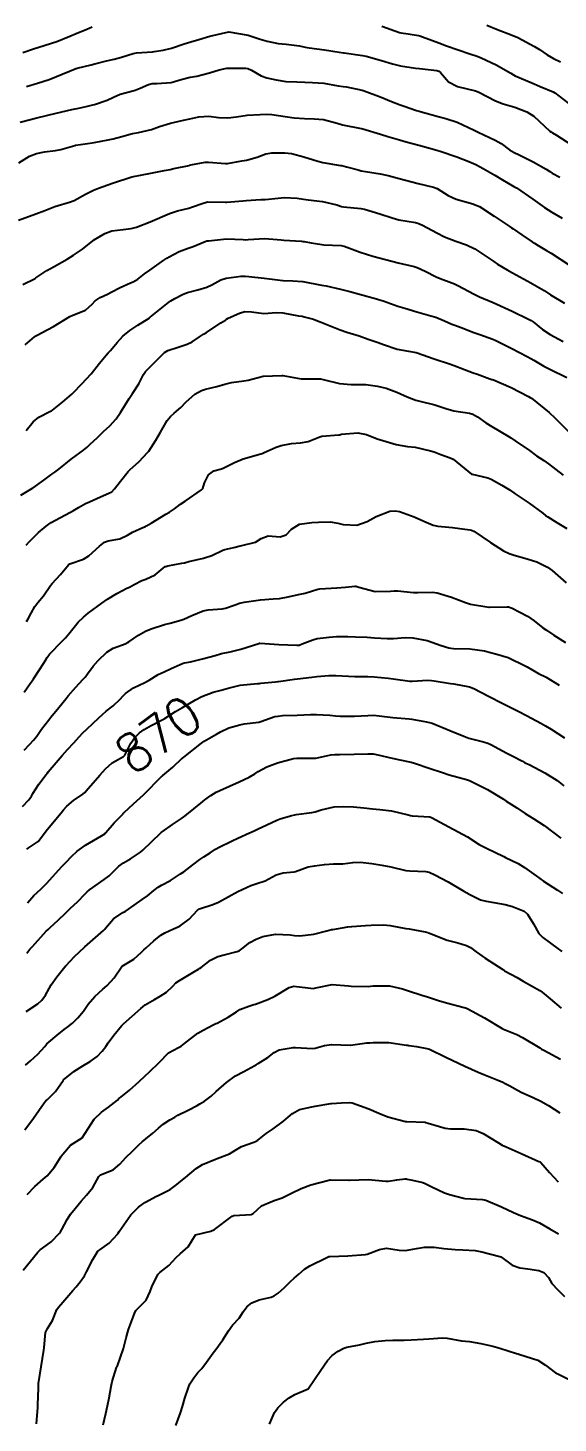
# Model space of a CAD drawing. Header units: metres. Extents: x 307586 to 320046, y 7427249 to 7434250.
# Drawn here: x 319218 to 319273.5, y 7427391 to 7427537.1 of the extents above; entities that cross this region are included whole.
import ezdxf
from ezdxf.enums import TextEntityAlignment as Align

# ---------------------------------------------------------------- set-up
doc = ezdxf.new("R2010")
doc.units = ezdxf.units.M
doc.header["$MEASUREMENT"] = 0
for name, color, linetype in [('Cotas', 45, 'Continuous'), ('Curvas de Nivel 1m', 11, 'Continuous'), ('Curvas de Nivel 5m', 15, 'Continuous')]:
    doc.layers.add(name, color=color, linetype=linetype)
doc.styles.add('Style-STANDARD', font='STANDARD.shx')

msp = doc.modelspace()

# ---------------------------------------------------------------- linework, layer by layer
at = {"layer": 'Curvas de Nivel 1m', "flags": 128}
for points, elevation in [([(319217.45, 7427534.49), (319218.68, 7427534.91), (319219.01, 7427535.02), (319220.45, 7427535.46), (319221.02, 7427535.66), (319222.38, 7427536.22), (319223.03, 7427536.5), (319223.29, 7427536.6), (319223.89, 7427536.85), (319224.69, 7427537.19)], 856), ([(319255.04, 7427537.26), (319256.89, 7427536.6), (319257.03, 7427536.56), (319257.79, 7427536.45), (319258.89, 7427536.29), (319259.03, 7427536.26), (319259.31, 7427536.15), (319261.02, 7427535.5), (319261.82, 7427535.2), (319263.02, 7427534.79), (319264.26, 7427534.37), (319265.01, 7427534.1), (319265.42, 7427533.94), (319267, 7427533.2), (319268.55, 7427532.32), (319268.82, 7427532.15), (319268.98, 7427532.07), (319269.41, 7427531.87), (319270.97, 7427531.22), (319271.62, 7427530.93), (319272.96, 7427530.37), (319273.15, 7427530.26), (319274.95, 7427528.87)], 856), ([(319217.82, 7427530.93), (319218.97, 7427531.29), (319220.19, 7427531.68), (319220.97, 7427531.98), (319222.91, 7427532.78), (319222.98, 7427532.81), (319223.02, 7427532.83), (319223.13, 7427532.86), (319224.61, 7427533.22), (319224.99, 7427533.32), (319226.21, 7427533.62), (319227, 7427533.79), (319227.79, 7427534.02), (319229.01, 7427534.38), (319229.35, 7427534.45), (319231.01, 7427534.58), (319231.19, 7427534.59), (319232.13, 7427534.75), (319233.02, 7427534.96), (319234.35, 7427535.4), (319235.02, 7427535.6), (319235.89, 7427535.85), (319237.03, 7427536.2), (319239.03, 7427536.67), (319241.03, 7427536.31), (319242.29, 7427535.9), (319243.02, 7427535.67), (319244.18, 7427535.45), (319245.02, 7427535.36), (319246.4, 7427535.21), (319247.02, 7427535.07), (319247.44, 7427534.99), (319249.02, 7427534.79), (319250.58, 7427534.53), (319251.01, 7427534.46), (319251.09, 7427534.46), (319253.01, 7427534.19), (319253.39, 7427534.11), (319255, 7427533.67), (319256.15, 7427533.31), (319256.99, 7427533.09), (319258.57, 7427532.85), (319258.99, 7427532.81), (319260.78, 7427532.61), (319260.99, 7427532.56), (319261.19, 7427532.41), (319262.02, 7427531.44), (319262.97, 7427530.93), (319264.83, 7427530.49), (319264.96, 7427530.45), (319265.19, 7427530.36), (319266.95, 7427529.45), (319267.75, 7427529.12), (319268.95, 7427528.78), (319270.23, 7427528.3), (319270.94, 7427527.82), (319272.64, 7427526.26), (319272.8, 7427526.15), (319272.91, 7427526.08), (319273.34, 7427525.83), (319274.9, 7427524.83)], 857), ([(319217.17, 7427527.19), (319218.92, 7427527.65), (319219.92, 7427527.91), (319220.93, 7427528.15), (319222.59, 7427528.52), (319222.93, 7427528.6), (319223.13, 7427528.65), (319224.09, 7427528.85), (319224.77, 7427529.01), (319224.94, 7427529.05), (319226.26, 7427529.51), (319226.95, 7427529.83), (319227.63, 7427530.14), (319228.96, 7427530.48), (319229.2, 7427530.55), (319229.74, 7427530.78), (319230.59, 7427531.15), (319230.97, 7427531.24), (319231.46, 7427531.25), (319232.97, 7427531.36), (319234.02, 7427531.68), (319234.98, 7427531.93), (319235.67, 7427532.02), (319236.98, 7427532.36), (319238, 7427532.68), (319238.8, 7427532.86), (319238.99, 7427532.87), (319240.79, 7427532.85), (319240.99, 7427532.82), (319241.4, 7427532.64), (319242.41, 7427532.06), (319242.98, 7427531.86), (319243.96, 7427531.62), (319244.97, 7427531.46), (319246.14, 7427531.42), (319246.97, 7427531.39), (319247.78, 7427531.37), (319248.97, 7427531.3), (319250.48, 7427531.02), (319250.97, 7427530.93), (319251.34, 7427530.89), (319252.96, 7427530.57), (319253.2, 7427530.5), (319254.96, 7427529.82), (319256.04, 7427529.38), (319256.95, 7427529.02), (319257.36, 7427528.87), (319258.68, 7427528.43), (319258.94, 7427528.36), (319259.04, 7427528.33), (319260.93, 7427527.8), (319261.73, 7427527.6), (319262.93, 7427527.2), (319264.71, 7427526.36), (319264.91, 7427526.25), (319265.13, 7427526.14), (319266.9, 7427525.33), (319267.52, 7427524.96), (319268.42, 7427524.32), (319268.89, 7427524.04), (319269.4, 7427523.79), (319270.87, 7427523.05), (319272.23, 7427522.27), (319272.62, 7427522.02), (319272.86, 7427521.88), (319273.68, 7427521.43)], 858), ([(319217.02, 7427522.94), (319218.15, 7427523.64), (319218.88, 7427523.91), (319219.7, 7427524.09), (319220.88, 7427524.25), (319221.41, 7427524.35), (319222.89, 7427524.77), (319222.97, 7427524.78), (319223.47, 7427524.85), (319224.7, 7427525.03), (319224.9, 7427525.07), (319226.38, 7427525.34), (319226.9, 7427525.45), (319227.8, 7427525.7), (319228.91, 7427526.01), (319229.56, 7427526.13), (319230.91, 7427526.44), (319231.74, 7427526.76), (319232.92, 7427527.11), (319234.25, 7427527.4), (319234.92, 7427527.56), (319235.87, 7427527.77), (319236.92, 7427527.82), (319237.93, 7427527.7), (319238.92, 7427527.65), (319239.82, 7427527.77), (319240.93, 7427527.93), (319242.3, 7427528), (319242.93, 7427528.03), (319243.52, 7427528.02), (319244.93, 7427527.8), (319245.85, 7427527.67), (319246.93, 7427527.59), (319247.94, 7427527.55), (319248.93, 7427527.47), (319250.35, 7427527.11), (319250.92, 7427526.94), (319252.86, 7427526.55), (319252.91, 7427526.54), (319253.04, 7427526.5), (319254.91, 7427525.93), (319255.68, 7427525.7), (319256.9, 7427525.34), (319257.58, 7427525.13), (319258.9, 7427524.78), (319260.29, 7427524.42), (319260.89, 7427524.24), (319261.13, 7427524.17), (319262.88, 7427523.56), (319264.16, 7427523.08), (319264.87, 7427522.76), (319265.64, 7427522.35), (319266.86, 7427521.65), (319267.68, 7427521.16), (319268.84, 7427520.48), (319269.12, 7427520.31), (319270.83, 7427519.13), (319271.33, 7427518.78), (319272.07, 7427518.27), (319272.82, 7427517.79), (319273.91, 7427517.15)], 859), ([(319217.45, 7427510.19), (319218.72, 7427510.85), (319218.76, 7427510.87), (319218.81, 7427510.91), (319219.96, 7427511.67), (319220.73, 7427512.09), (319222.1, 7427512.87), (319222.75, 7427513.28), (319223.69, 7427513.92), (319224.77, 7427514.77), (319224.81, 7427514.8), (319224.86, 7427514.84), (319226.04, 7427515.56), (319226.78, 7427515.84), (319227.95, 7427515.97), (319228.79, 7427516.07), (319229.36, 7427516.21), (319230.79, 7427516.77), (319232.8, 7427517.63), (319233.63, 7427517.91), (319234.81, 7427518.21), (319235.2, 7427518.33), (319236.31, 7427518.71), (319236.68, 7427518.83), (319236.82, 7427518.86), (319238.65, 7427518.84), (319238.82, 7427518.84), (319240.49, 7427518.98), (319240.82, 7427519.01), (319242.35, 7427519.1), (319242.82, 7427519.11), (319244.19, 7427519.23), (319244.82, 7427519.3), (319246.16, 7427519.25), (319246.82, 7427519.14), (319247.33, 7427519.08), (319248.83, 7427518.91), (319250.31, 7427518.54), (319250.82, 7427518.37), (319251.01, 7427518.33), (319252.82, 7427518.16), (319253.23, 7427518.08), (319254.81, 7427517.6), (319256.1, 7427517.17), (319256.8, 7427516.97), (319258.55, 7427516.69), (319258.8, 7427516.63), (319259.3, 7427516.42), (319260.79, 7427515.62), (319261.58, 7427515.2), (319262.78, 7427514.75), (319263.9, 7427514.37), (319264.77, 7427513.94), (319265.93, 7427513.18), (319266.75, 7427512.61), (319267.16, 7427512.33), (319268.15, 7427511.74), (319268.73, 7427511.41), (319270.64, 7427510.38), (319270.72, 7427510.33), (319270.75, 7427510.32), (319270.8, 7427510.29), (319272.02, 7427509.58), (319272.71, 7427509.14), (319274.16, 7427508.25)], 861), ([(319217.68, 7427503.88), (319218.65, 7427504.74), (319218.75, 7427504.81), (319218.93, 7427504.91), (319220.07, 7427505.49), (319220.66, 7427505.8), (319222.36, 7427506.86), (319222.67, 7427507.01), (319224, 7427507.53), (319224.69, 7427508.14), (319225.03, 7427508.5), (319225.53, 7427508.83), (319226.31, 7427509.21), (319226.7, 7427509.41), (319227.62, 7427509.89), (319228.72, 7427510.37), (319229.01, 7427510.5), (319229.47, 7427510.78), (319230.19, 7427511.32), (319230.73, 7427511.69), (319232.21, 7427512.75), (319232.52, 7427512.97), (319232.75, 7427513.11), (319233.83, 7427513.65), (319234.76, 7427514), (319235.29, 7427514.19), (319236.55, 7427514.7), (319236.71, 7427514.76), (319236.77, 7427514.77), (319236.87, 7427514.79), (319238.78, 7427514.98), (319240.53, 7427514.9), (319240.78, 7427514.89), (319241.05, 7427514.92), (319242.78, 7427515.01), (319244.49, 7427514.89), (319244.78, 7427514.86), (319246.63, 7427514.73), (319246.77, 7427514.71), (319246.89, 7427514.7), (319247.65, 7427514.57), (319248.77, 7427514.38), (319248.96, 7427514.36), (319250.77, 7427514.29), (319251.08, 7427514.22), (319252.76, 7427513.58), (319254.08, 7427513.16), (319254.75, 7427512.98), (319256.74, 7427512.46), (319258.41, 7427512.1), (319258.74, 7427511.99), (319259.56, 7427511.59), (319260.73, 7427511.02), (319261.16, 7427510.84), (319262.36, 7427510.39), (319262.63, 7427510.29), (319262.72, 7427510.24), (319263, 7427510.09), (319264.71, 7427509.18), (319265.27, 7427508.92), (319266.7, 7427508.33), (319268.69, 7427507.4), (319270.39, 7427506.58), (319270.67, 7427506.42), (319270.87, 7427506.29), (319271.87, 7427505.48), (319272.66, 7427504.96), (319274.03, 7427504.25)], 862), ([(319217.78, 7427494.92), (319218.54, 7427495.82), (319219.13, 7427496.32), (319220.27, 7427496.89), (319220.46, 7427496.99), (319220.55, 7427497.06), (319221.58, 7427497.89), (319222.57, 7427498.71), (319222.65, 7427498.78), (319222.72, 7427498.86), (319223.62, 7427499.81), (319224.6, 7427500.84), (319225.48, 7427501.97), (319226.18, 7427502.82), (319226.39, 7427503.06), (319226.63, 7427503.31), (319227.32, 7427504.13), (319227.93, 7427504.8), (319228.66, 7427505.39), (319229.5, 7427505.94), (319230.67, 7427506.69), (319230.79, 7427506.77), (319232.69, 7427508.33), (319232.93, 7427508.5), (319233.36, 7427508.73), (319234.24, 7427509.18), (319234.7, 7427509.37), (319235.77, 7427509.65), (319236.71, 7427509.93), (319237.23, 7427510.18), (319238.18, 7427510.68), (319238.72, 7427510.87), (319240.31, 7427511.07), (319240.73, 7427511.07), (319241.12, 7427511.04), (319242.73, 7427510.88), (319244.68, 7427510.64), (319244.72, 7427510.64), (319245.72, 7427510.59), (319246.72, 7427510.53), (319246.78, 7427510.52), (319248.72, 7427510.15), (319249.21, 7427510.05), (319250.71, 7427509.71), (319251.67, 7427509.48), (319252.71, 7427509.21), (319254.48, 7427508.7), (319254.7, 7427508.64), (319255.18, 7427508.48), (319256.7, 7427507.95), (319257.44, 7427507.71), (319258.69, 7427507.33), (319260.17, 7427506.92), (319260.68, 7427506.77), (319261.58, 7427506.4), (319262.35, 7427506.06), (319262.67, 7427505.94), (319263.34, 7427505.7), (319264.66, 7427505.19), (319265.28, 7427504.97), (319266.65, 7427504.47), (319266.98, 7427504.33), (319268.64, 7427503.52), (319270.25, 7427502.68), (319270.63, 7427502.47), (319270.96, 7427502.28), (319272.01, 7427501.66), (319272.61, 7427501.33), (319274.4, 7427500.45)], 863), ([(319217.22, 7427488.15), (319218.45, 7427488.87), (319218.48, 7427488.88), (319218.52, 7427488.91), (319219.65, 7427489.71), (319220.47, 7427490.33), (319220.8, 7427490.57), (319221.2, 7427490.88), (319222.49, 7427491.9), (319223.04, 7427492.31), (319223.78, 7427492.85), (319224.17, 7427493.18), (319224.51, 7427493.47), (319225.21, 7427494.14), (319225.89, 7427494.82), (319226.54, 7427495.42), (319227.22, 7427496.13), (319227.67, 7427496.8), (319228.57, 7427498.28), (319228.78, 7427498.58), (319228.93, 7427498.79), (319229.58, 7427499.79), (319230.09, 7427500.78), (319230.3, 7427501.08), (319230.61, 7427501.4), (319231.92, 7427502.75), (319232.29, 7427503.09), (319232.63, 7427503.28), (319233.71, 7427503.65), (319234.64, 7427503.97), (319235.17, 7427504.19), (319235.94, 7427504.71), (319236.36, 7427505), (319236.66, 7427505.18), (319238.18, 7427506.19), (319238.67, 7427506.48), (319238.78, 7427506.56), (319238.96, 7427506.67), (319240.13, 7427507.2), (319240.68, 7427507.37), (319241.38, 7427507.34), (319242.68, 7427507.18), (319244.01, 7427507.28), (319244.68, 7427507.23), (319246.32, 7427506.94), (319246.68, 7427506.88), (319246.92, 7427506.82), (319247.88, 7427506.56), (319248.46, 7427506.34), (319248.67, 7427506.26), (319249.11, 7427506.1), (319250.66, 7427505.46), (319251.37, 7427505.23), (319252.66, 7427504.82), (319253.6, 7427504.49), (319254.65, 7427504.13), (319255.2, 7427503.92), (319256.64, 7427503.44), (319257.83, 7427503.24), (319258.63, 7427503.07), (319260.52, 7427502.41), (319260.62, 7427502.37), (319262.12, 7427501.89), (319262.62, 7427501.71), (319263.68, 7427501.3), (319264.61, 7427500.96), (319265.06, 7427500.81), (319266.36, 7427500.33), (319266.54, 7427500.27), (319266.6, 7427500.25), (319266.72, 7427500.21), (319268.59, 7427499.43), (319270.4, 7427498.48), (319270.58, 7427498.37), (319270.64, 7427498.34), (319270.72, 7427498.29), (319272.56, 7427496.81), (319273.16, 7427496.25), (319274.54, 7427494.85)], 864), ([(319217.83, 7427474.91), (319218.01, 7427475.19), (319218.3, 7427475.8), (319218.71, 7427476.5), (319219.03, 7427476.9), (319219.61, 7427477.6), (319220.33, 7427478.67), (319220.5, 7427478.89), (319221.38, 7427479.84), (319222.21, 7427480.86), (319222.36, 7427480.96), (319223.79, 7427481.43), (319224.37, 7427481.8), (319225.47, 7427482.82), (319225.99, 7427483.22), (319226.39, 7427483.37), (319227.6, 7427483.59), (319228.4, 7427483.97), (319228.91, 7427484.28), (319230.01, 7427484.77), (319230.3, 7427484.88), (319230.41, 7427484.94), (319230.87, 7427485.22), (319232.43, 7427486.14), (319232.8, 7427486.37), (319233.32, 7427486.73), (319233.96, 7427487.2), (319234.44, 7427487.51), (319236.16, 7427488.69), (319236.3, 7427488.85), (319236.46, 7427489.45), (319236.87, 7427490.29), (319237.46, 7427490.68), (319238.24, 7427490.92), (319238.49, 7427491.02), (319239.6, 7427491.55), (319240.5, 7427491.95), (319242.36, 7427492.48), (319242.5, 7427492.52), (319242.57, 7427492.55), (319242.71, 7427492.62), (319243.96, 7427493.16), (319244.51, 7427493.33), (319245.56, 7427493.55), (319246.52, 7427493.64), (319247.32, 7427493.77), (319248.53, 7427494.26), (319248.75, 7427494.33), (319250.53, 7427494.47), (319250.59, 7427494.48), (319250.81, 7427494.53), (319252.53, 7427494.67), (319253.43, 7427494.49), (319254.53, 7427494.05), (319255.14, 7427493.86), (319256.52, 7427493.45), (319257.72, 7427493.23), (319258.51, 7427493.16), (319260.12, 7427492.8), (319260.51, 7427492.67), (319261.22, 7427492.4), (319262.18, 7427492.07), (319262.5, 7427491.9), (319264.42, 7427490.36), (319264.48, 7427490.33), (319266.12, 7427489.97), (319266.48, 7427489.83), (319267.59, 7427489.2), (319268.47, 7427488.66), (319268.99, 7427488.3), (319270.45, 7427487.31), (319271.88, 7427486.27), (319272.19, 7427486.02), (319272.43, 7427485.86), (319273.37, 7427485.3), (319274.42, 7427484.67)], 866), ([(319217.59, 7427467.53), (319218.21, 7427468.42), (319218.41, 7427468.7), (319218.55, 7427468.91), (319219.21, 7427469.92), (319219.85, 7427470.89), (319220, 7427471.14), (319220.25, 7427471.51), (319221.55, 7427472.87), (319221.91, 7427473.22), (319222.27, 7427473.63), (319222.81, 7427474.33), (319223.24, 7427474.85), (319223.78, 7427475.37), (319224.3, 7427475.78), (319225.71, 7427476.82), (319226.32, 7427477.26), (319227.27, 7427477.85), (319228.33, 7427478.39), (319228.6, 7427478.51), (319229.11, 7427478.78), (319229.91, 7427479.2), (319230.34, 7427479.36), (319231.3, 7427479.8), (319232.36, 7427480.66), (319232.41, 7427480.69), (319232.62, 7427480.74), (319234.08, 7427481.01), (319234.37, 7427481.07), (319234.84, 7427481.19), (319236.37, 7427481.55), (319237.22, 7427481.83), (319238.38, 7427482.38), (319238.59, 7427482.46), (319239.53, 7427482.66), (319240.21, 7427482.83), (319240.39, 7427482.87), (319241.8, 7427483.22), (319242.4, 7427483.6), (319243.13, 7427483.89), (319244.4, 7427483.79), (319245.02, 7427483.98), (319245.58, 7427484.58), (319246.42, 7427485.12), (319247.7, 7427485.28), (319248.42, 7427485.32), (319249.61, 7427485.35), (319250.42, 7427485.22), (319250.98, 7427485.08), (319252.42, 7427484.99), (319253.51, 7427485.4), (319254.43, 7427485.92), (319255.88, 7427486.46), (319256.43, 7427486.52), (319256.87, 7427486.45), (319258.43, 7427485.86), (319259.42, 7427485.42), (319260.42, 7427484.99), (319260.9, 7427484.89), (319262.42, 7427484.77), (319264.26, 7427484.52), (319264.41, 7427484.48), (319264.51, 7427484.45), (319264.68, 7427484.36), (319266.4, 7427483.19), (319267.76, 7427482.32), (319268.38, 7427482.02), (319268.8, 7427481.89), (319270.37, 7427481.45), (319271.25, 7427481.15), (319272.37, 7427480.62), (319272.86, 7427480.26), (319274.35, 7427478.96)], 867), ([(319217.6, 7427461.45), (319218.13, 7427462.02), (319218.57, 7427462.48), (319218.91, 7427462.9), (319219.41, 7427463.64), (319220.16, 7427464.61), (319220.39, 7427464.89), (319221.22, 7427465.92), (319221.97, 7427466.86), (319222.2, 7427467.13), (319223.01, 7427468.05), (319223.73, 7427468.84), (319223.96, 7427469.1), (319224.22, 7427469.43), (319224.82, 7427470.24), (319225.32, 7427470.82), (319226.25, 7427471.72), (319226.92, 7427472.14), (319228.26, 7427472.62), (319228.38, 7427472.67), (319228.54, 7427472.79), (319229.56, 7427473.49), (319230.28, 7427473.92), (319230.88, 7427474.16), (319232.29, 7427474.59), (319232.41, 7427474.62), (319232.87, 7427474.73), (319233.98, 7427475.04), (319234.3, 7427475.15), (319235.13, 7427475.53), (319236.31, 7427476.03), (319236.86, 7427476.14), (319238.31, 7427476.23), (319238.66, 7427476.31), (319239.68, 7427476.66), (319240.14, 7427476.83), (319240.32, 7427476.88), (319240.62, 7427476.95), (319242.32, 7427477.19), (319243.64, 7427477.29), (319244.32, 7427477.34), (319245.24, 7427477.51), (319246.32, 7427477.75), (319246.99, 7427477.9), (319248.33, 7427478.29), (319248.54, 7427478.33), (319250.33, 7427478.45), (319251.24, 7427478.52), (319252.21, 7427478.62), (319252.33, 7427478.61), (319252.61, 7427478.5), (319254.33, 7427478.05), (319255.96, 7427478.09), (319256.33, 7427478.13), (319256.66, 7427478.12), (319258.34, 7427477.96), (319258.81, 7427477.95), (319260.34, 7427477.98), (319260.83, 7427477.91), (319262.33, 7427477.47), (319263.79, 7427476.89), (319264.32, 7427476.73), (319266.24, 7427476.4), (319266.31, 7427476.4), (319268.16, 7427476.46), (319268.31, 7427476.44), (319268.7, 7427476.31), (319270.3, 7427475.48), (319270.99, 7427474.97), (319271.91, 7427474.27), (319272.29, 7427474), (319273.05, 7427473.48), (319274.27, 7427472.73)], 868), ([(319217.41, 7427455.56), (319218.06, 7427456.25), (319218.34, 7427456.64), (319218.49, 7427456.91), (319219.11, 7427457.87), (319219.89, 7427458.89), (319219.98, 7427459.01), (319220.1, 7427459.16), (319221.57, 7427460.87), (319222.13, 7427461.51), (319222.77, 7427462.22), (319223.35, 7427462.85), (319223.73, 7427463.26), (319224.16, 7427463.65), (319224.77, 7427464.23), (319225.39, 7427464.82), (319226.18, 7427465.51), (319226.89, 7427466.1), (319227.63, 7427466.8), (319227.9, 7427467.09), (319228.2, 7427467.38), (319229.02, 7427467.96), (319230.21, 7427468.53), (319230.66, 7427468.76), (319231.62, 7427469.35), (319232.23, 7427469.66), (319232.96, 7427470), (319234.24, 7427470.54), (319234.38, 7427470.58), (319235, 7427470.71), (319236.25, 7427470.99), (319237.57, 7427471.36), (319238.25, 7427471.55), (319239.16, 7427471.75), (319240.26, 7427472.01), (319242.15, 7427472.62), (319242.23, 7427472.65), (319242.26, 7427472.66), (319242.8, 7427472.61), (319244.26, 7427472.52), (319246.13, 7427472.44), (319246.26, 7427472.44), (319246.38, 7427472.45), (319246.68, 7427472.57), (319247.81, 7427473.01), (319248.27, 7427473.12), (319249.52, 7427473.29), (319250.28, 7427473.36), (319251.46, 7427473.33), (319252.27, 7427473.3), (319253.49, 7427473.28), (319254.27, 7427473.22), (319255.61, 7427473.13), (319256.27, 7427473.14), (319257.49, 7427473.23), (319258.27, 7427473.22), (319259.78, 7427472.91), (319260.27, 7427472.75), (319261.26, 7427472.4), (319262.04, 7427472.16), (319262.26, 7427472.11), (319262.55, 7427472.09), (319264.26, 7427472.07), (319265.77, 7427471.85), (319266.26, 7427471.71), (319267.09, 7427471.48), (319268.25, 7427471.14), (319270.03, 7427470.29), (319270.24, 7427470.17), (319271.45, 7427469.48), (319272.23, 7427469.08), (319273.62, 7427468.25)], 869), ([(319217.93, 7427445.45), (319218.61, 7427446.23), (319219.32, 7427446.89), (319219.96, 7427447.51), (319221.18, 7427448.87), (319221.56, 7427449.28), (319221.99, 7427449.73), (319222.55, 7427450.3), (319223.15, 7427450.85), (319223.62, 7427451.23), (319224.01, 7427451.48), (319225.68, 7427452.48), (319226.02, 7427452.69), (319226.09, 7427452.74), (319226.15, 7427452.81), (319227, 7427453.84), (319227.94, 7427454.79), (319228, 7427454.85), (319228.05, 7427454.91), (319229.04, 7427455.81), (319230.07, 7427456.77), (319232.03, 7427458.74), (319232.06, 7427458.77), (319232.09, 7427458.79), (319233.16, 7427459.67), (319234.12, 7427460.59), (319234.19, 7427460.65), (319234.29, 7427460.72), (319236.14, 7427462.16), (319236.44, 7427462.39), (319236.91, 7427462.68), (319237.71, 7427463.12), (319238.15, 7427463.38), (319239.03, 7427463.79), (319240.16, 7427464.11), (319240.62, 7427464.19), (319242.17, 7427464.38), (319242.36, 7427464.43), (319242.85, 7427464.61), (319243.82, 7427464.96), (319244.18, 7427465.02), (319244.65, 7427465.06), (319246.18, 7427465.11), (319247.56, 7427465.17), (319248.18, 7427465.19), (319249.59, 7427465.12), (319250.18, 7427465.05), (319250.67, 7427465.01), (319252.18, 7427465), (319253.58, 7427465.08), (319254.18, 7427465.1), (319254.74, 7427465.04), (319256.18, 7427464.86), (319257.88, 7427464.73), (319258.18, 7427464.7), (319259.72, 7427464.41), (319260.17, 7427464.3), (319260.32, 7427464.26), (319262.16, 7427463.52), (319263.61, 7427462.9), (319264.15, 7427462.71), (319265.53, 7427462.34), (319266.03, 7427462.22), (319266.14, 7427462.17), (319266.44, 7427462.02), (319268.13, 7427461.13), (319268.67, 7427460.84), (319269.75, 7427460.29), (319269.99, 7427460.15), (319270.12, 7427460.09), (319270.47, 7427459.93), (319272.11, 7427459.06), (319273.38, 7427458.25), (319274.09, 7427457.7)], 871), ([(319217.87, 7427440.2), (319218.19, 7427440.6), (319218.45, 7427440.9), (319219.9, 7427442.49), (319220.1, 7427442.68), (319220.32, 7427442.88), (319221.13, 7427443.65), (319221.92, 7427444.39), (319222.15, 7427444.62), (319222.4, 7427444.86), (319223.2, 7427445.58), (319223.95, 7427446.36), (319224.18, 7427446.61), (319224.44, 7427446.83), (319225.96, 7427447.91), (319226.48, 7427448.3), (319227, 7427448.8), (319227.49, 7427449.29), (319227.99, 7427449.63), (319228.72, 7427450.05), (319229.77, 7427450.76), (319230, 7427450.96), (319231.85, 7427452.74), (319231.94, 7427452.83), (319232.03, 7427452.89), (319233.12, 7427453.65), (319234.05, 7427454.28), (319234.3, 7427454.46), (319234.61, 7427454.71), (319236.07, 7427455.91), (319236.51, 7427456.25), (319237.12, 7427456.68), (319237.7, 7427457.05), (319238.08, 7427457.23), (319239.08, 7427457.67), (319240.09, 7427458.13), (319241.14, 7427458.63), (319241.75, 7427458.97), (319242.1, 7427459.2), (319243.01, 7427459.71), (319244.12, 7427460.11), (319245.79, 7427460.58), (319246.12, 7427460.62), (319248.08, 7427460.6), (319248.12, 7427460.6), (319249.71, 7427460.95), (319250.13, 7427461), (319250.61, 7427461), (319252.13, 7427461.03), (319253.56, 7427461.06), (319254.13, 7427461.05), (319254.63, 7427460.97), (319256.12, 7427460.61), (319256.92, 7427460.44), (319258.12, 7427460.18), (319258.46, 7427460.08), (319260.11, 7427459.54), (319261.38, 7427459.12), (319262.1, 7427458.87), (319263.9, 7427458.36), (319264.1, 7427458.3), (319264.2, 7427458.26), (319266.09, 7427457.31), (319267.79, 7427456.31), (319268.07, 7427456.12), (319269.16, 7427455.39), (319270.06, 7427454.8), (319270.94, 7427454.27), (319272.04, 7427453.55), (319273.79, 7427452.24)], 872), ([(319217.79, 7427434.09), (319219.01, 7427434.89), (319219.43, 7427435.26), (319219.82, 7427435.78), (319220.21, 7427436.5), (319220.42, 7427436.87), (319220.99, 7427437.72), (319221.85, 7427438.74), (319221.91, 7427438.8), (319221.96, 7427438.86), (319222.87, 7427439.84), (319223.88, 7427440.78), (319223.91, 7427440.81), (319223.95, 7427440.84), (319225.9, 7427442.57), (319226.02, 7427442.69), (319226.1, 7427442.81), (319226.93, 7427443.78), (319227.93, 7427444.43), (319228.16, 7427444.55), (319228.5, 7427444.78), (319229.94, 7427445.82), (319230.5, 7427446.2), (319231.16, 7427446.75), (319231.6, 7427447.1), (319231.96, 7427447.3), (319232.89, 7427447.8), (319233.97, 7427448.48), (319234.3, 7427448.72), (319235.25, 7427449.44), (319235.99, 7427450.01), (319236.4, 7427450.28), (319237.06, 7427450.68), (319237.62, 7427451.06), (319238.01, 7427451.29), (319239.29, 7427451.93), (319240.02, 7427452.26), (319240.28, 7427452.38), (319240.88, 7427452.63), (319241.67, 7427452.98), (319242.03, 7427453.17), (319243.01, 7427453.64), (319244.05, 7427454.11), (319244.39, 7427454.25), (319245.47, 7427454.58), (319246.05, 7427454.7), (319247.69, 7427454.92), (319248.06, 7427454.99), (319248.7, 7427455.18), (319250.06, 7427455.5), (319251.01, 7427455.56), (319252.06, 7427455.5), (319253.16, 7427455.39), (319254.06, 7427455.3), (319254.83, 7427455.23), (319256.06, 7427455.1), (319257.81, 7427454.67), (319258.05, 7427454.6), (319258.21, 7427454.58), (319260.05, 7427454.46), (319260.25, 7427454.4), (319262.04, 7427453.42), (319264.02, 7427452.36), (319265.24, 7427451.56), (319266.01, 7427451.18), (319267.8, 7427450.31), (319268, 7427450.22), (319269.3, 7427449.59), (319269.99, 7427449.15), (319271.2, 7427448.27), (319271.98, 7427447.74), (319273.42, 7427446.79), (319273.96, 7427446.42)], 873), ([(319217.73, 7427428.45), (319218.26, 7427428.9), (319219.03, 7427429.6), (319219.76, 7427430.43), (319219.96, 7427430.68), (319220.16, 7427430.88), (319221.04, 7427431.6), (319221.78, 7427432.19), (319222.16, 7427432.48), (319222.64, 7427432.85), (319223.21, 7427433.42), (319223.8, 7427434.13), (319224.3, 7427434.83), (319224.97, 7427435.66), (319225.83, 7427436.41), (319226.04, 7427436.6), (319226.26, 7427436.81), (319227.02, 7427437.62), (319227.81, 7427438.79), (319227.83, 7427438.82), (319227.85, 7427438.83), (319229.07, 7427439.57), (319229.88, 7427440.29), (319230.11, 7427440.53), (319230.36, 7427440.76), (319231.16, 7427441.48), (319231.9, 7427442.07), (319232.31, 7427442.33), (319233.22, 7427442.73), (319233.7, 7427442.93), (319233.91, 7427443.04), (319234.86, 7427443.76), (319235.73, 7427444.69), (319235.93, 7427444.84), (319237.35, 7427445.27), (319237.94, 7427445.51), (319239.95, 7427446.64), (319241.31, 7427447.28), (319241.96, 7427447.47), (319242.81, 7427447.76), (319243.97, 7427448.38), (319244.7, 7427448.59), (319245.85, 7427448.7), (319245.98, 7427448.73), (319247.33, 7427449.21), (319247.98, 7427449.32), (319249.04, 7427449.48), (319249.99, 7427449.54), (319250.95, 7427449.55), (319251.99, 7427449.69), (319252.76, 7427449.72), (319253.99, 7427449.57), (319255.05, 7427449.4), (319255.98, 7427449.22), (319257.55, 7427448.86), (319257.98, 7427448.81), (319259.64, 7427448.74), (319259.98, 7427448.67), (319260.59, 7427448.39), (319261.97, 7427447.65), (319263.63, 7427446.69), (319263.95, 7427446.5), (319264.04, 7427446.44), (319264.19, 7427446.36), (319265.38, 7427445.77), (319265.95, 7427445.62), (319266.76, 7427445.5), (319267.94, 7427445.27), (319268.71, 7427445.06), (319269.94, 7427444.59), (319270.28, 7427444.28), (319270.93, 7427443.26), (319271.48, 7427442.26), (319271.9, 7427441.81), (319273.49, 7427440.64), (319273.88, 7427440.35)], 874), ([(319217.9, 7427414.9), (319218.7, 7427415.77), (319219.59, 7427416.53), (319219.78, 7427416.69), (319219.98, 7427416.88), (319220.72, 7427417.75), (319221.44, 7427418.86), (319221.51, 7427418.97), (319221.62, 7427419.14), (319222.42, 7427420.07), (319223.64, 7427420.84), (319224.91, 7427422.82), (319225.67, 7427423.53), (319226.43, 7427424.05), (319227.34, 7427424.79), (319227.51, 7427424.97), (319227.69, 7427425.12), (319228.62, 7427425.85), (319229.64, 7427426.76), (319229.71, 7427426.83), (319230.71, 7427427.77), (319231.73, 7427428.74), (319232.71, 7427429.76), (319233.76, 7427430.31), (319234.02, 7427430.45), (319234.36, 7427430.71), (319235.77, 7427431.81), (319236.33, 7427432.13), (319237.38, 7427432.67), (319237.65, 7427432.81), (319237.79, 7427432.87), (319238.96, 7427433.49), (319239.8, 7427434.06), (319240.17, 7427434.28), (319241.1, 7427434.63), (319241.64, 7427434.8), (319241.82, 7427434.85), (319243.09, 7427435.33), (319243.82, 7427435.69), (319245.32, 7427436.58), (319245.83, 7427436.73), (319247.29, 7427436.56), (319247.83, 7427436.49), (319248.14, 7427436.55), (319249.84, 7427436.9), (319251.56, 7427436.78), (319251.84, 7427436.74), (319253.61, 7427436.71), (319253.84, 7427436.73), (319254.12, 7427436.76), (319255.84, 7427436.78), (319257.21, 7427436.44), (319257.83, 7427436.24), (319259.22, 7427435.8), (319259.82, 7427435.6), (319260.97, 7427435.24), (319261.82, 7427434.98), (319263.67, 7427434.5), (319263.81, 7427434.47), (319263.89, 7427434.44), (319264.04, 7427434.36), (319265.8, 7427433.4), (319267.63, 7427432.31), (319267.78, 7427432.23), (319269.16, 7427431.67), (319269.77, 7427431.36), (319271.58, 7427430.26), (319271.76, 7427430.15), (319271.99, 7427430.03), (319273.75, 7427429.1)], 876), ([(319217.47, 7427406.98), (319219.03, 7427408.89), (319219.26, 7427409.12), (319219.5, 7427409.29), (319220.42, 7427409.96), (319221.27, 7427410.86), (319221.38, 7427411.01), (319221.53, 7427411.26), (319222.08, 7427412.31), (319222.45, 7427412.85), (319222.94, 7427413.46), (319223.56, 7427414.22), (319224.12, 7427414.83), (319224.76, 7427415.64), (319225.4, 7427416.81), (319225.59, 7427416.97), (319226.89, 7427417.51), (319227.61, 7427418.09), (319228.23, 7427418.78), (319228.94, 7427419.46), (319229.63, 7427420.14), (319229.95, 7427420.44), (319230.32, 7427420.75), (319231.05, 7427421.35), (319231.65, 7427421.87), (319232.13, 7427422.27), (319232.84, 7427422.73), (319233.36, 7427423.03), (319233.67, 7427423.21), (319234.74, 7427423.76), (319235.69, 7427424.25), (319235.98, 7427424.4), (319236.46, 7427424.68), (319237.16, 7427425.21), (319237.7, 7427425.69), (319238.77, 7427426.65), (319239.72, 7427427.33), (319240.57, 7427427.79), (319241.73, 7427428.42), (319241.86, 7427428.49), (319242.09, 7427428.62), (319243.09, 7427429.26), (319243.75, 7427429.79), (319244.3, 7427430.05), (319245.76, 7427430.32), (319246.01, 7427430.32), (319247.76, 7427430.19), (319248.07, 7427430.23), (319249.02, 7427430.53), (319249.76, 7427430.64), (319251.71, 7427430.56), (319251.76, 7427430.56), (319253.47, 7427430.78), (319253.77, 7427430.81), (319254.12, 7427430.83), (319255.77, 7427430.82), (319257.63, 7427430.57), (319257.76, 7427430.54), (319257.86, 7427430.52), (319258.66, 7427430.42), (319259.76, 7427430.22), (319260.04, 7427430.12), (319261.75, 7427429.29), (319263.73, 7427428.36), (319265.12, 7427427.73), (319265.72, 7427427.48), (319267.1, 7427426.94), (319267.72, 7427426.67), (319267.96, 7427426.55), (319268.44, 7427426.3), (319269.25, 7427425.83), (319269.71, 7427425.61), (319270.89, 7427425.08), (319271.7, 7427424.7), (319272.48, 7427424.25), (319273.68, 7427423.46)], 877), ([(319218.88, 7427390.89), (319219.01, 7427392.6), (319219.03, 7427392.88), (319219.09, 7427394.65), (319219.09, 7427394.88), (319219.1, 7427395.11), (319219.35, 7427396.88), (319219.65, 7427398.6), (319219.68, 7427398.88), (319219.82, 7427400.45), (319220.01, 7427400.87), (319220.56, 7427401.72), (319221.02, 7427402.86), (319221.17, 7427403.12), (319221.43, 7427403.41), (319222.69, 7427404.85), (319223.03, 7427405.26), (319223.46, 7427405.78), (319223.9, 7427406.4), (319224.1, 7427406.83), (319224.76, 7427408.1), (319225.18, 7427408.81), (319225.31, 7427408.99), (319225.5, 7427409.13), (319226.5, 7427409.81), (319227.38, 7427410.79), (319227.43, 7427410.88), (319227.53, 7427411.05), (319228.75, 7427412.77), (319229.55, 7427413.59), (319230.22, 7427414.09), (319231.44, 7427414.74), (319231.53, 7427414.78), (319231.56, 7427414.79), (319232.87, 7427415.44), (319233.58, 7427415.96), (319233.99, 7427416.31), (319234.49, 7427416.71), (319235.6, 7427417.64), (319236.24, 7427418.05), (319237.61, 7427418.61), (319237.79, 7427418.67), (319239.08, 7427419.19), (319239.63, 7427419.51), (319240.33, 7427419.94), (319241.64, 7427420.39), (319241.81, 7427420.45), (319242.06, 7427420.62), (319242.94, 7427421.32), (319243.65, 7427421.79), (319244.73, 7427422.58), (319245.22, 7427423.03), (319245.68, 7427423.41), (319246.43, 7427423.81), (319247.69, 7427424.11), (319248.07, 7427424.17), (319249.69, 7427424.43), (319249.77, 7427424.44), (319250.8, 7427424.51), (319251.64, 7427424.56), (319251.69, 7427424.56), (319251.93, 7427424.5), (319253.68, 7427423.89), (319254.71, 7427423.43), (319255.67, 7427423.06), (319257.53, 7427422.57), (319257.66, 7427422.55), (319259.58, 7427422.49), (319259.66, 7427422.47), (319259.88, 7427422.4), (319261.66, 7427421.86), (319262.24, 7427421.79), (319263.66, 7427421.78), (319264.91, 7427421.6), (319265.65, 7427421.31), (319267.25, 7427420.31), (319267.64, 7427420.08), (319268.05, 7427419.89), (319269.63, 7427419.22), (319271.49, 7427418.38), (319271.61, 7427418.32), (319271.68, 7427418.26), (319272.59, 7427417.23), (319273.51, 7427416.23)], 878), ([(319225.87, 7427390.8), (319226.12, 7427391.98), (319226.31, 7427392.8), (319226.47, 7427393.64), (319226.68, 7427394.8), (319226.8, 7427395.33), (319227.26, 7427396.79), (319227.29, 7427396.85), (319227.35, 7427396.97), (319227.99, 7427398.78), (319228.25, 7427399.91), (319228.5, 7427400.77), (319229.13, 7427402.47), (319229.28, 7427402.76), (319229.42, 7427402.92), (319230.35, 7427403.84), (319230.79, 7427404.75), (319230.96, 7427405.23), (319231.47, 7427406.34), (319231.62, 7427406.59), (319231.78, 7427406.74), (319232.72, 7427407.49), (319233.49, 7427408.33), (319233.92, 7427408.71), (319234.77, 7427409.43), (319235.52, 7427410.69), (319237.14, 7427411.06), (319237.53, 7427411.25), (319239.38, 7427412.64), (319239.54, 7427412.7), (319241.34, 7427412.83), (319241.55, 7427412.94), (319242.45, 7427413.72), (319243.57, 7427414.22), (319243.86, 7427414.31), (319244.59, 7427414.58), (319245.58, 7427415.05), (319246.59, 7427415.56), (319247.59, 7427415.94), (319249.49, 7427416.42), (319249.59, 7427416.44), (319249.66, 7427416.45), (319251.59, 7427416.43), (319251.66, 7427416.43), (319253.59, 7427416.48), (319255.46, 7427416.32), (319255.59, 7427416.32), (319255.72, 7427416.32), (319256.61, 7427416.44), (319257.48, 7427416.55), (319257.59, 7427416.55), (319257.7, 7427416.53), (319258.23, 7427416.42), (319259.34, 7427416.16), (319259.59, 7427416.07), (319260.26, 7427415.72), (319261.58, 7427415.08), (319262.11, 7427414.9), (319263.57, 7427414.52), (319263.73, 7427414.5), (319265.57, 7427414.4), (319265.93, 7427414.33), (319267.56, 7427413.64), (319268.81, 7427413.03), (319269.55, 7427412.7), (319270.81, 7427412.27), (319271.54, 7427411.95), (319272.61, 7427411.32), (319273.53, 7427410.8)], 879), ([(319243.29, 7427390.88), (319243.79, 7427392.09), (319244.14, 7427392.58), (319244.73, 7427393.16), (319245.32, 7427393.64), (319245.91, 7427393.98), (319247.33, 7427394.55), (319248.65, 7427396.53), (319249.36, 7427397.52), (319249.85, 7427398.04), (319250.48, 7427398.51), (319251.04, 7427398.84), (319251.38, 7427398.94), (319252.68, 7427399.18), (319253.39, 7427399.34), (319254.31, 7427399.54), (319255.39, 7427399.64), (319256.18, 7427399.65), (319257.39, 7427399.66), (319258.12, 7427399.69), (319259.39, 7427399.78), (319259.97, 7427399.81), (319261.4, 7427399.91), (319261.89, 7427399.88), (319263.39, 7427399.61), (319264.22, 7427399.51), (319265.39, 7427399.33), (319266.67, 7427399.03), (319267.38, 7427398.83), (319269.12, 7427398.28), (319269.32, 7427398.22), (319269.37, 7427398.21), (319269.48, 7427398.17), (319271.37, 7427397.56), (319272.17, 7427397.06), (319273.23, 7427396.23), (319273.31, 7427396.19), (319273.35, 7427396.16), (319273.46, 7427396.12), (319275.34, 7427395.21)], 881)]:
    msp.add_lwpolyline(points, dxfattribs=dict(at, elevation=elevation))
at = {"layer": 'Curvas de Nivel 5m', "flags": 128}
for points, elevation in [([(319266.03, 7427537.37), (319267.04, 7427536.95), (319268.7, 7427536.31), (319268.94, 7427536.22), (319269.03, 7427536.18), (319269.28, 7427536.06), (319271.02, 7427535.13), (319271.55, 7427534.81), (319272.36, 7427534.27), (319273.01, 7427533.88), (319273.74, 7427533.52)], 855), ([(319216.98, 7427516.94), (319218.8, 7427517.59), (319219.73, 7427517.97), (319220.81, 7427518.37), (319222.42, 7427518.87), (319222.73, 7427518.95), (319222.81, 7427518.99), (319224.02, 7427519.66), (319224.83, 7427520.07), (319225.38, 7427520.29), (319226.84, 7427520.82), (319228.85, 7427521.49), (319229.94, 7427521.69), (319230.85, 7427521.85), (319232.24, 7427522.13), (319232.86, 7427522.26), (319233.25, 7427522.34), (319234.86, 7427522.68), (319234.9, 7427522.69), (319235.04, 7427522.72), (319236.55, 7427523.02), (319236.87, 7427523.03), (319238.68, 7427522.86), (319238.87, 7427522.86), (319240.38, 7427523.14), (319240.87, 7427523.23), (319241.98, 7427523.53), (319242.88, 7427523.87), (319243.51, 7427523.99), (319244.88, 7427523.99), (319245.56, 7427523.92), (319246.88, 7427523.56), (319248.32, 7427523.11), (319248.87, 7427522.97), (319250.72, 7427522.68), (319250.86, 7427522.65), (319251.33, 7427522.52), (319252.55, 7427522.2), (319252.86, 7427522.12), (319253.33, 7427522.02), (319254.86, 7427521.81), (319255.7, 7427521.62), (319256.85, 7427521.3), (319257.53, 7427521.13), (319258.85, 7427520.79), (319260.46, 7427520.41), (319260.84, 7427520.25), (319261.98, 7427519.54), (319262.83, 7427519.14), (319264.55, 7427518.64), (319264.82, 7427518.55), (319265.25, 7427518.36), (319266.81, 7427517.37), (319268.37, 7427516.32), (319268.62, 7427516.14), (319268.79, 7427516.02), (319269.69, 7427515.39), (319270.78, 7427514.68), (319271.01, 7427514.52), (319271.39, 7427514.28), (319272.28, 7427513.78), (319272.76, 7427513.5), (319274.68, 7427512.24)], 860), ([(319217.8, 7427482.92), (319218.08, 7427483.22), (319218.39, 7427483.54), (319219.09, 7427484.22), (319219.88, 7427484.9), (319220.18, 7427485.12), (319220.42, 7427485.28), (319221.32, 7427485.78), (319222.43, 7427486.38), (319222.74, 7427486.55), (319223.28, 7427486.85), (319224.01, 7427487.27), (319224.44, 7427487.46), (319225.58, 7427487.96), (319226.45, 7427488.34), (319226.75, 7427488.5), (319227.05, 7427488.8), (319227.67, 7427489.6), (319228.48, 7427490.62), (319228.56, 7427490.71), (319228.65, 7427490.79), (319229.61, 7427491.66), (319230.5, 7427492.61), (319230.63, 7427492.77), (319231.38, 7427493.9), (319231.85, 7427494.75), (319232.55, 7427495.95), (319232.89, 7427496.4), (319233.29, 7427496.73), (319233.98, 7427497.31), (319234.56, 7427497.92), (319235.44, 7427498.71), (319236.16, 7427499.11), (319236.58, 7427499.24), (319237.75, 7427499.52), (319238.59, 7427499.78), (319239.3, 7427499.95), (319240.59, 7427500.12), (319241.05, 7427500.19), (319242.6, 7427500.62), (319244.55, 7427500.66), (319244.6, 7427500.66), (319244.66, 7427500.66), (319245.06, 7427500.59), (319246.6, 7427500.34), (319246.84, 7427500.33), (319248.6, 7427500.32), (319248.88, 7427500.27), (319250.59, 7427499.85), (319251.81, 7427499.73), (319252.6, 7427499.74), (319253.35, 7427499.74), (319254.59, 7427499.57), (319255.48, 7427499.35), (319256.59, 7427498.94), (319257.69, 7427498.44), (319258.58, 7427498.1), (319259.01, 7427497.99), (319260.57, 7427497.6), (319261.75, 7427497.21), (319262.56, 7427496.99), (319264.2, 7427496.72), (319264.56, 7427496.62), (319265.04, 7427496.35), (319265.94, 7427495.73), (319266.54, 7427495.34), (319268.26, 7427494.31), (319268.53, 7427494.14), (319268.99, 7427493.84), (319270.51, 7427492.83), (319271.24, 7427492.28), (319271.99, 7427491.76), (319272.49, 7427491.43), (319274.02, 7427490.24)], 865), ([(319217.85, 7427451.07), (319218.01, 7427451.18), (319219.04, 7427451.87), (319219.83, 7427452.89), (319219.9, 7427453.01), (319220.03, 7427453.18), (319221.45, 7427454.87), (319221.71, 7427455.2), (319222.05, 7427455.57), (319222.75, 7427456.17), (319223.73, 7427456.84), (319223.92, 7427457), (319224.08, 7427457.18), (319225.5, 7427458.82), (319226.1, 7427459.48), (319226.81, 7427460.11), (319227.98, 7427460.79), (319228.07, 7427460.84), (319228.12, 7427460.92), (319228.76, 7427462.16), (319229.17, 7427462.78), (319229.66, 7427463.26), (319230.16, 7427463.61), (319230.89, 7427464.03), (319232.17, 7427464.69), (319232.2, 7427464.71), (319232.24, 7427464.74), (319233.42, 7427465.49), (319234.18, 7427465.92), (319235.53, 7427466.7), (319236.2, 7427467.06), (319237.36, 7427467.52), (319238.2, 7427467.72), (319238.95, 7427467.92), (319240.21, 7427468.26), (319242.02, 7427468.43), (319242.21, 7427468.44), (319242.38, 7427468.45), (319243.9, 7427468.6), (319244.18, 7427468.64), (319244.21, 7427468.64), (319245.9, 7427468.89), (319246.22, 7427468.92), (319247.69, 7427469.09), (319248.22, 7427469.15), (319249.5, 7427469.26), (319250.22, 7427469.26), (319251.55, 7427469.18), (319252.22, 7427469.16), (319253.56, 7427469.15), (319254.22, 7427469.11), (319255.7, 7427468.98), (319256.22, 7427468.93), (319257.97, 7427468.68), (319258.22, 7427468.67), (319259.84, 7427468.79), (319260.22, 7427468.75), (319260.51, 7427468.7), (319262.22, 7427468.43), (319262.57, 7427468.38), (319264.22, 7427468.07), (319264.66, 7427467.91), (319266.2, 7427467.1), (319267.69, 7427466.32), (319268.19, 7427466.07), (319269.38, 7427465.5), (319270.18, 7427465.08), (319270.69, 7427464.79), (319271.68, 7427464.26), (319272.17, 7427464), (319272.78, 7427463.64), (319274.15, 7427462.75)], 870), ([(319217.65, 7427421.69), (319218.56, 7427422.9), (319219.68, 7427424.52), (319219.84, 7427424.72), (319220.02, 7427424.88), (319220.86, 7427425.71), (319221.66, 7427426.86), (319221.69, 7427426.89), (319221.71, 7427426.92), (319222.78, 7427427.79), (319223.73, 7427428.4), (319224.48, 7427428.83), (319225.21, 7427429.35), (319225.75, 7427429.91), (319226.14, 7427430.43), (319226.38, 7427430.8), (319226.97, 7427431.6), (319227.78, 7427432.57), (319228, 7427432.79), (319229.8, 7427434.39), (319230, 7427434.56), (319230.27, 7427434.76), (319231.23, 7427435.34), (319231.82, 7427435.67), (319232.47, 7427436.09), (319233.14, 7427436.73), (319233.48, 7427437.08), (319233.84, 7427437.34), (319235.43, 7427438.28), (319235.85, 7427438.51), (319235.96, 7427438.58), (319236.1, 7427438.69), (319237.09, 7427439.46), (319237.87, 7427439.84), (319238.51, 7427440.02), (319239.88, 7427440.35), (319240.09, 7427440.43), (319240.36, 7427440.64), (319241.22, 7427441.3), (319241.89, 7427441.66), (319242.58, 7427441.93), (319243.9, 7427442.19), (319245.43, 7427442.11), (319245.9, 7427442.05), (319246.45, 7427442.01), (319247.9, 7427442.19), (319249.26, 7427442.53), (319249.77, 7427442.66), (319249.91, 7427442.68), (319251.48, 7427442.93), (319251.91, 7427442.99), (319253.31, 7427443.09), (319253.91, 7427443.13), (319255.22, 7427443.15), (319255.91, 7427443.07), (319257.56, 7427442.78), (319257.91, 7427442.72), (319259.57, 7427442.41), (319259.85, 7427442.35), (319259.9, 7427442.32), (319260.03, 7427442.27), (319261.89, 7427441.56), (319262.98, 7427441.28), (319263.89, 7427441), (319264.31, 7427440.78), (319264.91, 7427440.34), (319265.87, 7427439.67), (319267.69, 7427438.47), (319267.85, 7427438.37), (319267.89, 7427438.35), (319267.96, 7427438.31), (319269.2, 7427437.64), (319269.85, 7427437.26), (319271.57, 7427436.26), (319271.83, 7427436.09), (319272.65, 7427435.42), (319273.81, 7427434.44)], 875), ([(319233.46, 7427390.71), (319233.95, 7427392.05), (319234.15, 7427392.7), (319234.41, 7427393.6), (319234.78, 7427394.7), (319234.94, 7427395.09), (319235.34, 7427395.73), (319235.78, 7427396.26), (319236.17, 7427396.68), (319236.68, 7427397.36), (319237.37, 7427398.32), (319237.64, 7427398.67), (319238.37, 7427399.68), (319238.97, 7427400.65), (319239.41, 7427401.22), (319240.08, 7427401.97), (319240.52, 7427402.63), (319240.9, 7427403.16), (319241.44, 7427403.57), (319242.18, 7427403.87), (319243.45, 7427404.17), (319243.75, 7427404.29), (319244.17, 7427404.58), (319244.84, 7427405.19), (319245.47, 7427405.8), (319245.87, 7427406.17), (319246.34, 7427406.56), (319246.95, 7427407.08), (319247.48, 7427407.45), (319249.28, 7427408.31), (319249.49, 7427408.41), (319249.58, 7427408.43), (319251.49, 7427408.5), (319253.33, 7427408.64), (319253.5, 7427408.68), (319254.79, 7427409.17), (319255.51, 7427409.29), (319256.84, 7427409.09), (319257.5, 7427409.04), (319258.67, 7427409.25), (319259.51, 7427409.4), (319260.51, 7427409.39), (319261.51, 7427409.27), (319262.71, 7427409.15), (319263.5, 7427409.11), (319264.8, 7427409.04), (319265.5, 7427408.91), (319267.39, 7427408.41), (319267.49, 7427408.38), (319267.61, 7427408.31), (319268.69, 7427407.5), (319269.48, 7427407.23), (319270.33, 7427407.12), (319271.48, 7427406.96), (319271.99, 7427406.76), (319272.49, 7427406.24), (319272.83, 7427405.6), (319273.46, 7427404.93), (319274.16, 7427404.22)], 880)]:
    msp.add_lwpolyline(points, dxfattribs=dict(at, elevation=elevation))

# ---------------------------------------------------------------- texts
at = {"layer": 'Cotas', "style": 'Style-STANDARD'}
msp.add_text('870', height=4, rotation=35.6526, dxfattribs=at).set_placement((319231.63, 7427463.11, 870), align=Align.MIDDLE_CENTER)

doc.saveas('drawing.dxf')
